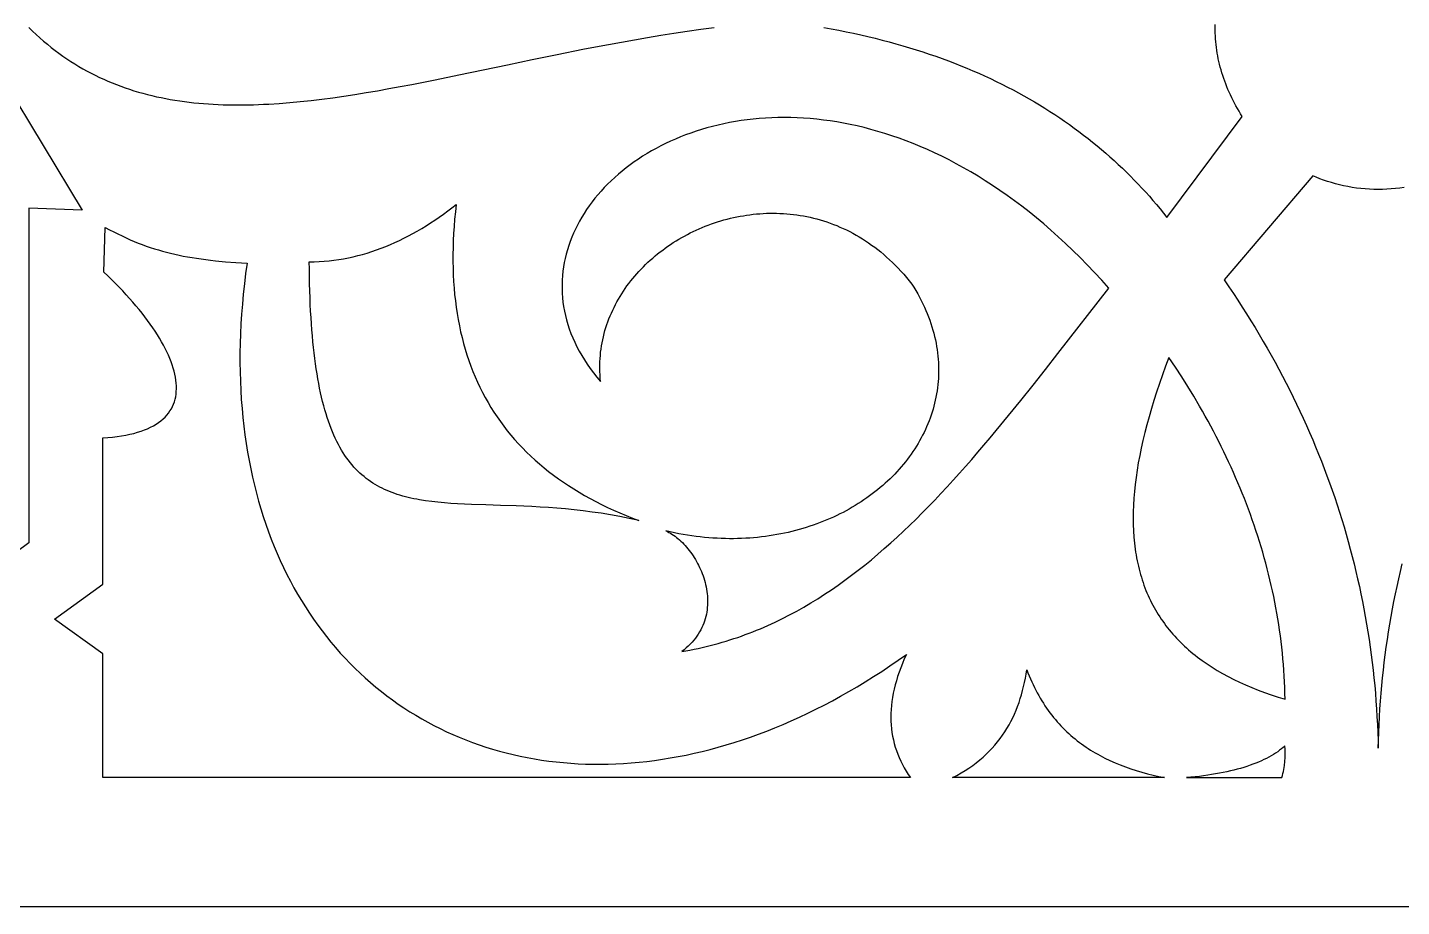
# Model space of a CAD drawing. Extents: x -186 to 189, y -31 to 29.
# Drawn here: x -91.74 to -44.86, y -31.28 to -1.28 of the extents above; entities that cross this region are included whole.
import ezdxf

# ---------------------------------------------------------------- set-up
doc = ezdxf.new("R2010")
doc.units = 0
doc.header["$MEASUREMENT"] = 0
doc.layers.add('LAYER_1', color=18, linetype='CONTINUOUS')

msp = doc.modelspace()

# ---------------------------------------------------------------- linework, layer by layer
at = {"layer": 'LAYER_1'}
for points in [[(-186.282, -31.278), (188.718, -31.278), (188.718, 28.722), (-186.282, 28.722)], [(-92.532, -3.1), (-89.869, -7.514), (-91.691, -7.444), (-91.691, -18.865), (-92.532, -19.496), (-93.372, -18.865), (-93.372, -7.444), (-95.194, -7.514)], [(-69.961, -18.46), (-69.908, -18.484), (-69.856, -18.51), (-69.803, -18.539), (-69.751, -18.571), (-69.699, -18.605), (-69.647, -18.642), (-69.596, -18.68), (-69.545, -18.722), (-69.494, -18.765), (-69.444, -18.81), (-69.395, -18.858), (-69.346, -18.907), (-69.298, -18.959), (-69.251, -19.012), (-69.205, -19.067), (-69.16, -19.124), (-69.115, -19.183), (-69.072, -19.243), (-69.03, -19.305), (-68.99, -19.368), (-68.95, -19.433), (-68.912, -19.499), (-68.876, -19.566), (-68.84, -19.634), (-68.807, -19.704), (-68.775, -19.774), (-68.745, -19.846), (-68.716, -19.918), (-68.689, -19.991), (-68.665, -20.066), (-68.642, -20.14), (-68.621, -20.216), (-68.602, -20.292), (-68.585, -20.369), (-68.571, -20.446), (-68.559, -20.523), (-68.549, -20.601), (-68.542, -20.679), (-68.537, -20.757), (-68.535, -20.836), (-68.535, -20.914), (-68.538, -20.992), (-68.544, -21.071), (-68.553, -21.149), (-68.564, -21.227), (-68.578, -21.305), (-68.596, -21.382), (-68.616, -21.459), (-68.64, -21.535), (-68.667, -21.611), (-68.697, -21.686), (-68.731, -21.761), (-68.768, -21.834), (-68.808, -21.907), (-68.852, -21.979), (-68.9, -22.05), (-68.951, -22.12), (-69.006, -22.189), (-69.065, -22.257), (-69.127, -22.324), (-69.194, -22.389), (-69.265, -22.453), (-69.339, -22.515), (-69.418, -22.576), (-69.277, -22.552), (-69.136, -22.525), (-68.996, -22.498), (-68.857, -22.468), (-68.719, -22.437), (-68.581, -22.405), (-68.444, -22.371), (-68.309, -22.335), (-68.173, -22.298), (-68.039, -22.26), (-67.905, -22.22), (-67.772, -22.179), (-67.64, -22.136), (-67.509, -22.092), (-67.378, -22.046), (-67.248, -21.999), (-67.118, -21.95), (-66.99, -21.9), (-66.861, -21.849), (-66.734, -21.796), (-66.607, -21.742), (-66.481, -21.687), (-66.231, -21.572), (-65.983, -21.452), (-65.737, -21.326), (-65.494, -21.195), (-65.253, -21.06), (-65.014, -20.919), (-64.777, -20.773), (-64.542, -20.623), (-64.31, -20.468), (-64.079, -20.308), (-63.849, -20.144), (-63.622, -19.975), (-63.396, -19.801), (-63.172, -19.624), (-62.949, -19.442), (-62.727, -19.255), (-62.507, -19.065), (-62.288, -18.871), (-62.071, -18.673), (-61.854, -18.471), (-61.638, -18.265), (-61.424, -18.055), (-61.21, -17.842), (-60.997, -17.626), (-60.785, -17.406), (-60.574, -17.182), (-60.363, -16.955), (-60.153, -16.726), (-59.943, -16.492), (-59.733, -16.256), (-59.524, -16.017), (-59.315, -15.775), (-59.106, -15.531), (-58.897, -15.283), (-58.688, -15.033), (-58.27, -14.525), (-57.851, -14.008), (-57.431, -13.482), (-57.009, -12.948), (-56.583, -12.406), (-54.844, -10.175), (-55.09, -9.902), (-55.335, -9.637), (-55.582, -9.379), (-55.829, -9.129), (-56.077, -8.886), (-56.324, -8.65), (-56.573, -8.421), (-56.821, -8.199), (-57.07, -7.984), (-57.319, -7.776), (-57.568, -7.575), (-57.817, -7.381), (-58.066, -7.194), (-58.315, -7.013), (-58.564, -6.839), (-58.812, -6.671), (-59.061, -6.51), (-59.309, -6.355), (-59.557, -6.207), (-59.805, -6.065), (-60.052, -5.929), (-60.298, -5.799), (-60.544, -5.675), (-60.789, -5.557), (-61.034, -5.446), (-61.278, -5.34), (-61.521, -5.239), (-61.764, -5.145), (-62.005, -5.056), (-62.246, -4.973), (-62.485, -4.896), (-62.724, -4.824), (-62.961, -4.757), (-63.197, -4.696), (-63.432, -4.64), (-63.666, -4.589), (-63.898, -4.543), (-64.129, -4.502), (-64.358, -4.467), (-64.586, -4.436), (-64.813, -4.41), (-65.037, -4.389), (-65.26, -4.373), (-65.482, -4.362), (-65.701, -4.355), (-65.919, -4.353), (-66.135, -4.355), (-66.349, -4.361), (-66.561, -4.372), (-66.77, -4.387), (-66.978, -4.407), (-67.184, -4.43), (-67.387, -4.458), (-67.588, -4.49), (-67.786, -4.525), (-67.983, -4.565), (-68.176, -4.608), (-68.368, -4.656), (-68.556, -4.706), (-68.743, -4.761), (-68.926, -4.819), (-69.107, -4.88), (-69.284, -4.945), (-69.459, -5.014), (-69.632, -5.085), (-69.801, -5.16), (-69.967, -5.238), (-70.13, -5.319), (-70.29, -5.403), (-70.447, -5.491), (-70.6, -5.581), (-70.751, -5.673), (-70.897, -5.769), (-71.041, -5.867), (-71.181, -5.968), (-71.317, -6.072), (-71.45, -6.178), (-71.58, -6.286), (-71.705, -6.397), (-71.827, -6.51), (-71.945, -6.626), (-72.059, -6.743), (-72.17, -6.863), (-72.276, -6.985), (-72.379, -7.109), (-72.477, -7.234), (-72.571, -7.362), (-72.661, -7.491), (-72.747, -7.622), (-72.828, -7.755), (-72.905, -7.889), (-72.978, -8.024), (-73.046, -8.162), (-73.11, -8.3), (-73.169, -8.44), (-73.223, -8.581), (-73.273, -8.723), (-73.318, -8.867), (-73.358, -9.011), (-73.394, -9.157), (-73.424, -9.303), (-73.45, -9.45), (-73.47, -9.598), (-73.485, -9.747), (-73.496, -9.897), (-73.501, -10.047), (-73.5, -10.197), (-73.495, -10.348), (-73.484, -10.5), (-73.468, -10.651), (-73.446, -10.803), (-73.419, -10.955), (-73.386, -11.108), (-73.348, -11.26), (-73.303, -11.412), (-73.254, -11.565), (-73.198, -11.717), (-73.136, -11.869), (-73.069, -12.02), (-72.995, -12.172), (-72.916, -12.323), (-72.83, -12.473), (-72.738, -12.623), (-72.641, -12.773), (-72.536, -12.921), (-72.426, -13.069), (-72.309, -13.216), (-72.186, -13.363), (-72.197, -13.249), (-72.204, -13.136), (-72.209, -13.024), (-72.212, -12.912), (-72.211, -12.801), (-72.208, -12.691), (-72.203, -12.581), (-72.194, -12.472), (-72.183, -12.363), (-72.169, -12.255), (-72.153, -12.148), (-72.135, -12.042), (-72.114, -11.936), (-72.09, -11.831), (-72.064, -11.727), (-72.036, -11.624), (-72.005, -11.522), (-71.972, -11.42), (-71.937, -11.319), (-71.899, -11.22), (-71.859, -11.121), (-71.818, -11.023), (-71.773, -10.926), (-71.727, -10.83), (-71.679, -10.735), (-71.629, -10.641), (-71.576, -10.548), (-71.522, -10.457), (-71.466, -10.366), (-71.407, -10.276), (-71.347, -10.188), (-71.285, -10.1), (-71.221, -10.014), (-71.156, -9.929), (-71.088, -9.845), (-71.019, -9.762), (-70.948, -9.681), (-70.876, -9.601), (-70.802, -9.522), (-70.726, -9.444), (-70.649, -9.368), (-70.57, -9.293), (-70.489, -9.22), (-70.408, -9.147), (-70.324, -9.077), (-70.24, -9.007), (-70.154, -8.939), (-70.066, -8.873), (-69.977, -8.808), (-69.887, -8.744), (-69.796, -8.682), (-69.704, -8.622), (-69.61, -8.563), (-69.515, -8.506), (-69.419, -8.45), (-69.322, -8.396), (-69.224, -8.343), (-69.125, -8.292), (-69.025, -8.243), (-68.924, -8.196), (-68.822, -8.15), (-68.719, -8.106), (-68.615, -8.064), (-68.511, -8.023), (-68.405, -7.985), (-68.299, -7.948), (-68.193, -7.913), (-68.085, -7.88), (-67.977, -7.848), (-67.868, -7.819), (-67.758, -7.791), (-67.648, -7.766), (-67.538, -7.742), (-67.427, -7.721), (-67.315, -7.701), (-67.203, -7.683), (-67.091, -7.668), (-66.978, -7.654), (-66.865, -7.643), (-66.751, -7.633), (-66.638, -7.626), (-66.524, -7.621), (-66.41, -7.618), (-66.295, -7.617), (-66.181, -7.618), (-66.066, -7.622), (-65.951, -7.628), (-65.837, -7.636), (-65.722, -7.646), (-65.607, -7.659), (-65.492, -7.674), (-65.378, -7.691), (-65.263, -7.711), (-65.149, -7.733), (-65.034, -7.757), (-64.92, -7.784), (-64.806, -7.813), (-64.693, -7.845), (-64.58, -7.879), (-64.467, -7.916), (-64.354, -7.955), (-64.242, -7.997), (-64.13, -8.041), (-64.019, -8.088), (-63.908, -8.137), (-63.798, -8.189), (-63.688, -8.244), (-63.579, -8.301), (-63.471, -8.361), (-63.363, -8.424), (-63.256, -8.489), (-63.149, -8.557), (-63.043, -8.628), (-62.939, -8.702), (-62.835, -8.778), (-62.731, -8.857), (-62.629, -8.939), (-62.528, -9.024), (-62.427, -9.112), (-62.328, -9.203), (-62.229, -9.296), (-62.132, -9.393), (-62.035, -9.492), (-61.94, -9.595), (-61.846, -9.7), (-61.753, -9.808), (-61.661, -9.92), (-61.571, -10.034), (-61.5, -10.146), (-61.433, -10.258), (-61.368, -10.37), (-61.306, -10.483), (-61.248, -10.595), (-61.192, -10.707), (-61.139, -10.819), (-61.089, -10.932), (-61.042, -11.044), (-60.997, -11.156), (-60.956, -11.268), (-60.917, -11.381), (-60.881, -11.493), (-60.847, -11.604), (-60.817, -11.716), (-60.789, -11.828), (-60.763, -11.939), (-60.741, -12.05), (-60.721, -12.161), (-60.703, -12.272), (-60.689, -12.383), (-60.677, -12.493), (-60.667, -12.603), (-60.66, -12.712), (-60.655, -12.821), (-60.653, -12.93), (-60.654, -13.039), (-60.656, -13.147), (-60.662, -13.254), (-60.669, -13.362), (-60.68, -13.468), (-60.692, -13.575), (-60.707, -13.68), (-60.724, -13.786), (-60.744, -13.89), (-60.766, -13.994), (-60.79, -14.098), (-60.816, -14.201), (-60.845, -14.303), (-60.875, -14.405), (-60.908, -14.506), (-60.944, -14.606), (-60.981, -14.706), (-61.021, -14.805), (-61.062, -14.903), (-61.106, -15), (-61.152, -15.097), (-61.2, -15.193), (-61.25, -15.288), (-61.302, -15.382), (-61.355, -15.475), (-61.411, -15.567), (-61.469, -15.659), (-61.529, -15.749), (-61.591, -15.839), (-61.655, -15.927), (-61.72, -16.015), (-61.788, -16.102), (-61.857, -16.187), (-61.928, -16.272), (-62.001, -16.355), (-62.076, -16.438), (-62.152, -16.519), (-62.23, -16.599), (-62.31, -16.678), (-62.392, -16.756), (-62.475, -16.833), (-62.56, -16.908), (-62.647, -16.982), (-62.735, -17.055), (-62.825, -17.127), (-62.916, -17.197), (-63.009, -17.266), (-63.104, -17.334), (-63.2, -17.4), (-63.298, -17.465), (-63.397, -17.529), (-63.497, -17.591), (-63.599, -17.652), (-63.703, -17.712), (-63.808, -17.769), (-63.914, -17.826), (-64.021, -17.881), (-64.13, -17.934), (-64.241, -17.986), (-64.352, -18.036), (-64.465, -18.085), (-64.579, -18.132), (-64.695, -18.177), (-64.811, -18.221), (-64.929, -18.263), (-65.048, -18.303), (-65.169, -18.342), (-65.29, -18.379), (-65.413, -18.414), (-65.536, -18.448), (-65.661, -18.479), (-65.787, -18.509), (-65.913, -18.537), (-66.041, -18.563), (-66.17, -18.587), (-66.3, -18.61), (-66.431, -18.63), (-66.563, -18.649), (-66.696, -18.665), (-66.829, -18.68), (-66.964, -18.692), (-67.099, -18.703), (-67.235, -18.711), (-67.373, -18.718), (-67.511, -18.722), (-67.649, -18.724), (-67.789, -18.725), (-67.929, -18.723), (-68.07, -18.719), (-68.212, -18.712), (-68.354, -18.704), (-68.497, -18.693), (-68.641, -18.68), (-68.785, -18.665), (-68.93, -18.648), (-69.076, -18.628), (-69.222, -18.606), (-69.369, -18.581), (-69.516, -18.555), (-69.664, -18.525), (-69.812, -18.494)], [(-77.112, -7.315), (-77.14, -7.568), (-77.164, -7.818), (-77.184, -8.066), (-77.2, -8.31), (-77.212, -8.552), (-77.22, -8.792), (-77.224, -9.029), (-77.224, -9.263), (-77.22, -9.494), (-77.212, -9.723), (-77.2, -9.949), (-77.184, -10.172), (-77.164, -10.393), (-77.14, -10.611), (-77.112, -10.826), (-77.08, -11.039), (-77.044, -11.249), (-77.004, -11.456), (-76.96, -11.66), (-76.912, -11.862), (-76.86, -12.062), (-76.804, -12.258), (-76.744, -12.452), (-76.68, -12.643), (-76.612, -12.832), (-76.541, -13.017), (-76.465, -13.201), (-76.385, -13.381), (-76.301, -13.559), (-76.214, -13.734), (-76.122, -13.907), (-76.026, -14.076), (-75.927, -14.243), (-75.823, -14.408), (-75.716, -14.57), (-75.604, -14.729), (-75.489, -14.885), (-75.369, -15.039), (-75.246, -15.19), (-75.119, -15.339), (-74.987, -15.485), (-74.852, -15.628), (-74.713, -15.768), (-74.57, -15.906), (-74.422, -16.041), (-74.271, -16.174), (-74.116, -16.304), (-73.957, -16.431), (-73.794, -16.555), (-73.627, -16.677), (-73.456, -16.797), (-73.282, -16.913), (-73.103, -17.027), (-72.92, -17.138), (-72.734, -17.247), (-72.543, -17.353), (-72.348, -17.456), (-72.15, -17.557), (-71.948, -17.655), (-71.741, -17.75), (-71.531, -17.843), (-71.317, -17.933), (-71.099, -18.021), (-70.876, -18.105), (-71.041, -18.068), (-71.205, -18.033), (-71.367, -18), (-71.528, -17.968), (-71.848, -17.91), (-72.163, -17.859), (-72.474, -17.814), (-72.78, -17.775), (-73.082, -17.74), (-73.38, -17.711), (-73.673, -17.686), (-73.962, -17.664), (-74.246, -17.646), (-74.526, -17.631), (-74.801, -17.618), (-75.071, -17.607), (-75.598, -17.589), (-76.106, -17.574), (-76.595, -17.557), (-76.833, -17.546), (-77.065, -17.534), (-77.293, -17.52), (-77.516, -17.503), (-77.734, -17.483), (-77.947, -17.459), (-78.155, -17.431), (-78.358, -17.399), (-78.458, -17.381), (-78.556, -17.361), (-78.654, -17.341), (-78.749, -17.318), (-78.844, -17.295), (-78.937, -17.269), (-79.03, -17.243), (-79.12, -17.214), (-79.21, -17.184), (-79.298, -17.152), (-79.385, -17.118), (-79.471, -17.082), (-79.555, -17.045), (-79.638, -17.005), (-79.72, -16.963), (-79.801, -16.919), (-79.88, -16.873), (-79.958, -16.825), (-80.034, -16.774), (-80.109, -16.721), (-80.183, -16.666), (-80.256, -16.608), (-80.327, -16.548), (-80.397, -16.485), (-80.466, -16.419), (-80.533, -16.351), (-80.599, -16.28), (-80.663, -16.206), (-80.727, -16.129), (-80.789, -16.049), (-80.849, -15.967), (-80.908, -15.881), (-80.966, -15.792), (-81.022, -15.7), (-81.078, -15.604), (-81.131, -15.506), (-81.184, -15.404), (-81.235, -15.299), (-81.284, -15.19), (-81.332, -15.077), (-81.379, -14.961), (-81.424, -14.842), (-81.468, -14.719), (-81.511, -14.592), (-81.552, -14.461), (-81.592, -14.326), (-81.63, -14.188), (-81.667, -14.045), (-81.703, -13.898), (-81.737, -13.748), (-81.77, -13.593), (-81.801, -13.434), (-81.831, -13.27), (-81.859, -13.103), (-81.886, -12.931), (-81.912, -12.754), (-81.936, -12.573), (-81.959, -12.387), (-81.98, -12.197), (-82, -12.002), (-82.018, -11.802), (-82.035, -11.598), (-82.05, -11.389), (-82.064, -11.174), (-82.077, -10.955), (-82.088, -10.731), (-82.097, -10.502), (-82.105, -10.267), (-82.112, -10.028), (-82.117, -9.783), (-82.12, -9.532), (-82.122, -9.277), (-81.952, -9.274), (-81.783, -9.267), (-81.615, -9.256), (-81.448, -9.24), (-81.282, -9.221), (-81.116, -9.198), (-80.952, -9.17), (-80.789, -9.139), (-80.626, -9.104), (-80.464, -9.064), (-80.303, -9.022), (-80.144, -8.975), (-79.984, -8.924), (-79.826, -8.87), (-79.669, -8.813), (-79.512, -8.751), (-79.357, -8.686), (-79.202, -8.618), (-79.048, -8.546), (-78.894, -8.471), (-78.742, -8.392), (-78.59, -8.31), (-78.439, -8.225), (-78.289, -8.136), (-78.139, -8.044), (-77.99, -7.949), (-77.842, -7.851), (-77.695, -7.75), (-77.548, -7.646), (-77.402, -7.538), (-77.257, -7.428)], [(-90.816, -21.466), (-89.169, -20.275), (-89.169, -15.966), (-89.169, -15.283), (-88.998, -15.272), (-88.834, -15.257), (-88.676, -15.238), (-88.524, -15.216), (-88.379, -15.191), (-88.24, -15.162), (-88.108, -15.13), (-87.981, -15.095), (-87.861, -15.056), (-87.746, -15.014), (-87.638, -14.97), (-87.536, -14.922), (-87.439, -14.871), (-87.349, -14.817), (-87.264, -14.761), (-87.185, -14.701), (-87.112, -14.639), (-87.044, -14.574), (-86.982, -14.507), (-86.926, -14.437), (-86.875, -14.364), (-86.829, -14.289), (-86.789, -14.211), (-86.754, -14.131), (-86.725, -14.049), (-86.701, -13.965), (-86.681, -13.878), (-86.667, -13.789), (-86.659, -13.698), (-86.655, -13.605), (-86.656, -13.51), (-86.662, -13.413), (-86.673, -13.314), (-86.688, -13.214), (-86.709, -13.111), (-86.734, -13.007), (-86.764, -12.901), (-86.798, -12.794), (-86.837, -12.685), (-86.88, -12.575), (-86.928, -12.463), (-86.981, -12.35), (-87.037, -12.235), (-87.098, -12.12), (-87.163, -12.003), (-87.232, -11.885), (-87.306, -11.765), (-87.383, -11.645), (-87.465, -11.524), (-87.55, -11.402), (-87.64, -11.279), (-87.733, -11.155), (-87.83, -11.03), (-87.931, -10.905), (-88.035, -10.779), (-88.144, -10.652), (-88.255, -10.525), (-88.371, -10.398), (-88.489, -10.27), (-88.612, -10.141), (-88.737, -10.013), (-88.866, -9.884), (-88.999, -9.754), (-89.134, -9.625), (-89.082, -8.101), (-88.936, -8.179), (-88.792, -8.254), (-88.65, -8.325), (-88.509, -8.393), (-88.369, -8.458), (-88.231, -8.52), (-88.093, -8.578), (-87.956, -8.634), (-87.819, -8.687), (-87.683, -8.737), (-87.546, -8.784), (-87.409, -8.829), (-87.271, -8.871), (-87.133, -8.911), (-86.993, -8.949), (-86.853, -8.984), (-86.711, -9.017), (-86.567, -9.048), (-86.421, -9.078), (-86.273, -9.105), (-86.123, -9.131), (-85.97, -9.155), (-85.814, -9.178), (-85.655, -9.199), (-85.493, -9.219), (-85.327, -9.237), (-84.985, -9.271), (-84.625, -9.301), (-84.247, -9.327), (-84.295, -9.679), (-84.337, -10.029), (-84.374, -10.375), (-84.406, -10.718), (-84.433, -11.058), (-84.454, -11.395), (-84.47, -11.729), (-84.481, -12.059), (-84.487, -12.387), (-84.488, -12.711), (-84.484, -13.032), (-84.475, -13.349), (-84.461, -13.664), (-84.442, -13.975), (-84.418, -14.282), (-84.39, -14.587), (-84.357, -14.888), (-84.319, -15.185), (-84.276, -15.48), (-84.229, -15.771), (-84.177, -16.058), (-84.121, -16.342), (-84.061, -16.622), (-83.996, -16.899), (-83.926, -17.173), (-83.852, -17.443), (-83.774, -17.709), (-83.692, -17.972), (-83.606, -18.231), (-83.515, -18.486), (-83.42, -18.738), (-83.322, -18.986), (-83.219, -19.231), (-83.112, -19.472), (-83.002, -19.709), (-82.887, -19.942), (-82.769, -20.172), (-82.647, -20.398), (-82.521, -20.62), (-82.391, -20.838), (-82.258, -21.052), (-82.121, -21.262), (-81.98, -21.469), (-81.837, -21.672), (-81.689, -21.87), (-81.538, -22.065), (-81.384, -22.256), (-81.226, -22.443), (-81.065, -22.626), (-80.901, -22.805), (-80.734, -22.979), (-80.563, -23.15), (-80.39, -23.317), (-80.213, -23.479), (-80.033, -23.637), (-79.851, -23.792), (-79.665, -23.942), (-79.477, -24.087), (-79.285, -24.229), (-79.091, -24.367), (-78.894, -24.5), (-78.694, -24.629), (-78.492, -24.753), (-78.287, -24.873), (-78.079, -24.989), (-77.869, -25.101), (-77.657, -25.208), (-77.442, -25.311), (-77.224, -25.409), (-77.005, -25.503), (-76.782, -25.593), (-76.558, -25.678), (-76.331, -25.759), (-76.103, -25.835), (-75.872, -25.906), (-75.639, -25.973), (-75.404, -26.035), (-75.167, -26.093), (-74.928, -26.146), (-74.687, -26.195), (-74.444, -26.239), (-74.2, -26.278), (-73.953, -26.312), (-73.705, -26.342), (-73.455, -26.367), (-73.204, -26.388), (-72.951, -26.403), (-72.696, -26.414), (-72.44, -26.42), (-72.183, -26.421), (-71.924, -26.417), (-71.663, -26.408), (-71.402, -26.395), (-71.139, -26.376), (-70.875, -26.353), (-70.609, -26.324), (-70.343, -26.291), (-70.075, -26.252), (-69.807, -26.209), (-69.537, -26.161), (-69.266, -26.107), (-68.995, -26.049), (-68.722, -25.985), (-68.449, -25.916), (-68.175, -25.842), (-67.9, -25.763), (-67.624, -25.679), (-67.348, -25.589), (-67.071, -25.494), (-66.794, -25.394), (-66.516, -25.289), (-66.238, -25.179), (-65.959, -25.063), (-65.68, -24.942), (-65.4, -24.815), (-65.12, -24.683), (-64.84, -24.546), (-64.56, -24.403), (-64.279, -24.255), (-63.999, -24.102), (-63.718, -23.943), (-63.438, -23.778), (-63.157, -23.608), (-62.876, -23.433), (-62.596, -23.252), (-62.315, -23.065), (-62.035, -22.873), (-61.755, -22.675), (-61.824, -22.828), (-61.888, -22.979), (-61.947, -23.129), (-62.002, -23.278), (-62.051, -23.425), (-62.096, -23.571), (-62.136, -23.715), (-62.171, -23.858), (-62.201, -24), (-62.226, -24.14), (-62.247, -24.279), (-62.263, -24.416), (-62.275, -24.552), (-62.282, -24.687), (-62.284, -24.82), (-62.281, -24.952), (-62.274, -25.083), (-62.262, -25.212), (-62.245, -25.34), (-62.224, -25.466), (-62.198, -25.591), (-62.168, -25.715), (-62.133, -25.837), (-62.093, -25.958), (-62.049, -26.078), (-62.001, -26.196), (-61.948, -26.313), (-61.89, -26.429), (-61.828, -26.544), (-61.762, -26.657), (-61.691, -26.768), (-61.615, -26.879), (-89.169, -26.879), (-89.169, -22.657)], [(-52.795, -12.539), (-52.909, -12.841), (-53.017, -13.138), (-53.12, -13.431), (-53.217, -13.72), (-53.309, -14.005), (-53.395, -14.286), (-53.475, -14.563), (-53.55, -14.835), (-53.62, -15.104), (-53.684, -15.369), (-53.742, -15.63), (-53.795, -15.887), (-53.842, -16.14), (-53.884, -16.389), (-53.92, -16.635), (-53.95, -16.876), (-53.975, -17.113), (-53.994, -17.347), (-54.008, -17.577), (-54.016, -17.803), (-54.019, -18.025), (-54.016, -18.243), (-54.007, -18.458), (-53.993, -18.669), (-53.974, -18.876), (-53.962, -18.978), (-53.948, -19.079), (-53.934, -19.18), (-53.917, -19.279), (-53.9, -19.378), (-53.881, -19.475), (-53.861, -19.572), (-53.839, -19.667), (-53.816, -19.762), (-53.791, -19.856), (-53.765, -19.949), (-53.738, -20.041), (-53.709, -20.132), (-53.679, -20.223), (-53.648, -20.312), (-53.615, -20.4), (-53.581, -20.488), (-53.545, -20.574), (-53.508, -20.66), (-53.469, -20.745), (-53.429, -20.829), (-53.388, -20.912), (-53.345, -20.994), (-53.301, -21.076), (-53.256, -21.156), (-53.209, -21.235), (-53.16, -21.314), (-53.111, -21.392), (-53.06, -21.469), (-53.007, -21.545), (-52.953, -21.62), (-52.898, -21.694), (-52.841, -21.768), (-52.783, -21.84), (-52.724, -21.912), (-52.663, -21.983), (-52.6, -22.053), (-52.537, -22.122), (-52.472, -22.19), (-52.405, -22.257), (-52.337, -22.324), (-52.268, -22.39), (-52.197, -22.455), (-52.125, -22.519), (-52.051, -22.582), (-51.976, -22.644), (-51.9, -22.705), (-51.822, -22.766), (-51.743, -22.826), (-51.663, -22.885), (-51.497, -23), (-51.326, -23.112), (-51.15, -23.221), (-50.967, -23.327), (-50.78, -23.429), (-50.586, -23.528), (-50.387, -23.624), (-50.182, -23.717), (-49.972, -23.806), (-49.756, -23.892), (-49.534, -23.975), (-49.307, -24.055), (-49.074, -24.132), (-48.836, -24.205), (-48.84, -24.006), (-48.846, -23.808), (-48.854, -23.61), (-48.865, -23.412), (-48.877, -23.215), (-48.892, -23.018), (-48.908, -22.822), (-48.927, -22.626), (-48.948, -22.431), (-48.971, -22.236), (-48.995, -22.042), (-49.022, -21.849), (-49.051, -21.655), (-49.081, -21.463), (-49.114, -21.27), (-49.149, -21.079), (-49.185, -20.887), (-49.223, -20.697), (-49.264, -20.507), (-49.306, -20.317), (-49.35, -20.128), (-49.396, -19.939), (-49.443, -19.751), (-49.493, -19.564), (-49.544, -19.377), (-49.597, -19.19), (-49.652, -19.004), (-49.709, -18.819), (-49.767, -18.634), (-49.827, -18.45), (-49.889, -18.266), (-49.953, -18.083), (-50.018, -17.901), (-50.085, -17.719), (-50.153, -17.537), (-50.223, -17.357), (-50.295, -17.176), (-50.368, -16.997), (-50.443, -16.818), (-50.52, -16.639), (-50.598, -16.461), (-50.678, -16.284), (-50.759, -16.107), (-50.842, -15.931), (-50.926, -15.756), (-51.012, -15.581), (-51.099, -15.406), (-51.188, -15.233), (-51.278, -15.06), (-51.37, -14.887), (-51.463, -14.715), (-51.557, -14.544), (-51.653, -14.373), (-51.75, -14.203), (-51.949, -13.865), (-52.152, -13.53), (-52.361, -13.197), (-52.575, -12.867)], [(-52.943, -26.879), (-60.178, -26.879), (-60.03, -26.801), (-59.888, -26.72), (-59.751, -26.637), (-59.618, -26.551), (-59.491, -26.462), (-59.369, -26.37), (-59.251, -26.276), (-59.138, -26.18), (-59.03, -26.08), (-58.926, -25.979), (-58.827, -25.875), (-58.732, -25.768), (-58.642, -25.659), (-58.555, -25.548), (-58.473, -25.435), (-58.395, -25.319), (-58.322, -25.201), (-58.252, -25.081), (-58.186, -24.959), (-58.124, -24.835), (-58.065, -24.708), (-58.01, -24.58), (-57.959, -24.45), (-57.911, -24.318), (-57.867, -24.184), (-57.826, -24.048), (-57.788, -23.911), (-57.754, -23.772), (-57.723, -23.631), (-57.694, -23.488), (-57.669, -23.344), (-57.647, -23.198), (-57.606, -23.303), (-57.565, -23.407), (-57.522, -23.508), (-57.478, -23.608), (-57.432, -23.705), (-57.386, -23.802), (-57.338, -23.896), (-57.289, -23.988), (-57.238, -24.079), (-57.187, -24.169), (-57.134, -24.256), (-57.081, -24.342), (-57.026, -24.426), (-56.97, -24.509), (-56.912, -24.589), (-56.854, -24.669), (-56.795, -24.746), (-56.734, -24.823), (-56.672, -24.897), (-56.61, -24.97), (-56.546, -25.042), (-56.481, -25.112), (-56.415, -25.18), (-56.348, -25.247), (-56.28, -25.312), (-56.211, -25.376), (-56.141, -25.439), (-56.07, -25.5), (-55.998, -25.56), (-55.926, -25.618), (-55.852, -25.675), (-55.777, -25.731), (-55.701, -25.785), (-55.624, -25.838), (-55.547, -25.889), (-55.468, -25.94), (-55.389, -25.989), (-55.308, -26.036), (-55.227, -26.083), (-55.145, -26.128), (-54.979, -26.215), (-54.809, -26.297), (-54.635, -26.374), (-54.459, -26.447), (-54.279, -26.515), (-54.097, -26.579), (-53.911, -26.639), (-53.723, -26.694), (-53.532, -26.746), (-53.338, -26.794), (-53.142, -26.838)], [(-48.84, -25.795), (-48.897, -25.847), (-48.957, -25.897), (-49.021, -25.947), (-49.087, -25.995), (-49.157, -26.043), (-49.23, -26.089), (-49.307, -26.135), (-49.386, -26.179), (-49.469, -26.223), (-49.555, -26.265), (-49.644, -26.306), (-49.736, -26.346), (-49.831, -26.385), (-49.929, -26.423), (-50.03, -26.459), (-50.134, -26.495), (-50.241, -26.529), (-50.352, -26.562), (-50.465, -26.593), (-50.581, -26.623), (-50.7, -26.652), (-50.822, -26.68), (-50.947, -26.706), (-51.075, -26.731), (-51.205, -26.755), (-51.339, -26.777), (-51.475, -26.797), (-51.615, -26.817), (-51.756, -26.835), (-51.901, -26.851), (-52.049, -26.866), (-52.199, -26.879), (-48.941, -26.879), (-48.923, -26.809), (-48.907, -26.74), (-48.892, -26.67), (-48.879, -26.6), (-48.868, -26.531), (-48.858, -26.462), (-48.843, -26.324), (-48.834, -26.189), (-48.831, -26.055), (-48.833, -25.923)]]:
    msp.add_lwpolyline(points, close=True, dxfattribs=at)
for points in [[(-91.691, -1.278), (-91.566, -1.4), (-91.44, -1.518), (-91.313, -1.633), (-91.185, -1.744), (-91.056, -1.852), (-90.925, -1.958), (-90.794, -2.059), (-90.662, -2.158), (-90.528, -2.254), (-90.394, -2.346), (-90.258, -2.436), (-90.122, -2.522), (-89.984, -2.606), (-89.845, -2.686), (-89.706, -2.764), (-89.565, -2.839), (-89.424, -2.911), (-89.281, -2.98), (-89.137, -3.046), (-88.993, -3.11), (-88.847, -3.171), (-88.7, -3.229), (-88.553, -3.285), (-88.404, -3.338), (-88.254, -3.389), (-88.104, -3.437), (-87.952, -3.482), (-87.8, -3.525), (-87.646, -3.566), (-87.492, -3.604), (-87.336, -3.64), (-87.18, -3.673), (-87.022, -3.704), (-86.864, -3.733), (-86.705, -3.76), (-86.545, -3.785), (-86.384, -3.807), (-86.222, -3.827), (-86.059, -3.845), (-85.895, -3.862), (-85.73, -3.876), (-85.564, -3.888), (-85.398, -3.898), (-85.23, -3.906), (-85.062, -3.913), (-84.892, -3.917), (-84.722, -3.92), (-84.551, -3.921), (-84.379, -3.92), (-84.206, -3.918), (-84.032, -3.913), (-83.857, -3.908), (-83.682, -3.9), (-83.506, -3.891), (-83.15, -3.869), (-82.791, -3.84), (-82.429, -3.806), (-82.063, -3.767), (-81.694, -3.723), (-81.322, -3.674), (-80.947, -3.62), (-80.568, -3.562), (-80.186, -3.5), (-79.8, -3.435), (-79.412, -3.366), (-79.021, -3.294), (-78.626, -3.219), (-78.228, -3.142), (-77.828, -3.062), (-77.018, -2.896), (-75.362, -2.55), (-74.517, -2.374), (-73.662, -2.198), (-72.795, -2.024), (-72.358, -1.94), (-71.918, -1.856), (-71.476, -1.775), (-71.031, -1.696), (-70.584, -1.618), (-70.134, -1.544), (-69.682, -1.473), (-69.227, -1.404), (-68.77, -1.339), (-68.31, -1.278)], [(-64.575, -1.278), (-64.316, -1.325), (-64.061, -1.374), (-63.808, -1.424), (-63.557, -1.477), (-63.309, -1.532), (-63.064, -1.589), (-62.821, -1.647), (-62.581, -1.708), (-62.344, -1.771), (-62.109, -1.835), (-61.877, -1.902), (-61.647, -1.97), (-61.42, -2.04), (-61.195, -2.113), (-60.973, -2.187), (-60.753, -2.262), (-60.536, -2.34), (-60.321, -2.419), (-60.108, -2.501), (-59.898, -2.584), (-59.691, -2.669), (-59.486, -2.755), (-59.283, -2.843), (-59.083, -2.933), (-58.885, -3.025), (-58.689, -3.118), (-58.496, -3.213), (-58.305, -3.31), (-58.116, -3.408), (-57.93, -3.508), (-57.746, -3.61), (-57.564, -3.713), (-57.384, -3.818), (-57.207, -3.924), (-57.032, -4.032), (-56.859, -4.141), (-56.688, -4.252), (-56.52, -4.364), (-56.354, -4.478), (-56.19, -4.593), (-56.028, -4.71), (-55.868, -4.828), (-55.71, -4.948), (-55.554, -5.069), (-55.401, -5.191), (-55.249, -5.315), (-55.1, -5.44), (-54.953, -5.566), (-54.808, -5.694), (-54.664, -5.823), (-54.523, -5.954), (-54.384, -6.085), (-54.247, -6.218), (-54.112, -6.352), (-53.978, -6.488), (-53.847, -6.624), (-53.718, -6.762), (-53.59, -6.901), (-53.465, -7.041), (-53.341, -7.183), (-53.219, -7.325), (-53.099, -7.469), (-52.981, -7.614), (-52.865, -7.759), (-50.293, -4.322), (-50.35, -4.231), (-50.406, -4.139), (-50.459, -4.047), (-50.511, -3.954), (-50.561, -3.862), (-50.609, -3.768), (-50.655, -3.675), (-50.699, -3.581), (-50.742, -3.487), (-50.783, -3.393), (-50.822, -3.299), (-50.859, -3.204), (-50.894, -3.109), (-50.928, -3.014), (-50.959, -2.919), (-50.989, -2.823), (-51.017, -2.727), (-51.044, -2.632), (-51.068, -2.536), (-51.091, -2.439), (-51.112, -2.343), (-51.131, -2.247), (-51.148, -2.15), (-51.163, -2.053), (-51.177, -1.957), (-51.189, -1.86), (-51.199, -1.763), (-51.207, -1.666), (-51.213, -1.569), (-51.218, -1.472), (-51.22, -1.375), (-51.221, -1.278), (-51.22, -1.181)], [(-44.767, -6.734), (-44.914, -6.757), (-45.062, -6.775), (-45.211, -6.79), (-45.36, -6.802), (-45.509, -6.81), (-45.657, -6.813), (-45.805, -6.81), (-45.954, -6.802), (-46.102, -6.79), (-46.251, -6.775), (-46.399, -6.757), (-46.546, -6.734), (-46.692, -6.709), (-46.837, -6.68), (-46.979, -6.647), (-47.119, -6.612), (-47.256, -6.573), (-47.391, -6.532), (-47.522, -6.488), (-47.649, -6.441), (-47.772, -6.391), (-47.891, -6.338), (-50.912, -9.896), (-50.754, -10.127), (-50.599, -10.357), (-50.446, -10.589), (-50.295, -10.821), (-50.147, -11.053), (-50.001, -11.287), (-49.858, -11.521), (-49.717, -11.755), (-49.579, -11.99), (-49.443, -12.226), (-49.309, -12.462), (-49.178, -12.699), (-49.049, -12.937), (-48.923, -13.175), (-48.799, -13.414), (-48.677, -13.653), (-48.558, -13.893), (-48.441, -14.134), (-48.327, -14.375), (-48.215, -14.617), (-48.105, -14.86), (-47.998, -15.103), (-47.893, -15.347), (-47.791, -15.591), (-47.691, -15.836), (-47.593, -16.082), (-47.498, -16.328), (-47.405, -16.575), (-47.315, -16.823), (-47.227, -17.071), (-47.141, -17.319), (-47.058, -17.569), (-46.977, -17.819), (-46.899, -18.069), (-46.823, -18.321), (-46.749, -18.572), (-46.678, -18.825), (-46.609, -19.078), (-46.543, -19.331), (-46.479, -19.586), (-46.417, -19.841), (-46.358, -20.096), (-46.301, -20.352), (-46.247, -20.609), (-46.194, -20.866), (-46.145, -21.124), (-46.097, -21.383), (-46.052, -21.642), (-46.01, -21.902), (-45.97, -22.162), (-45.932, -22.423), (-45.896, -22.685), (-45.863, -22.947), (-45.833, -23.21), (-45.804, -23.473), (-45.778, -23.737), (-45.755, -24.002), (-45.734, -24.267), (-45.715, -24.533), (-45.699, -24.8), (-45.685, -25.067), (-45.673, -25.335), (-45.664, -25.603), (-45.657, -25.872), (-45.65, -25.603), (-45.641, -25.335), (-45.629, -25.067), (-45.615, -24.8), (-45.598, -24.533), (-45.58, -24.267), (-45.558, -24.002), (-45.535, -23.737), (-45.509, -23.473), (-45.481, -23.21), (-45.45, -22.947), (-45.417, -22.685), (-45.382, -22.423), (-45.344, -22.162), (-45.304, -21.902), (-45.261, -21.642), (-45.216, -21.383), (-45.169, -21.124), (-45.119, -20.866), (-45.067, -20.609), (-45.012, -20.352), (-44.956, -20.096), (-44.896, -19.841), (-44.835, -19.586)]]:
    msp.add_lwpolyline(points, dxfattribs=at)

doc.saveas('drawing.dxf')
